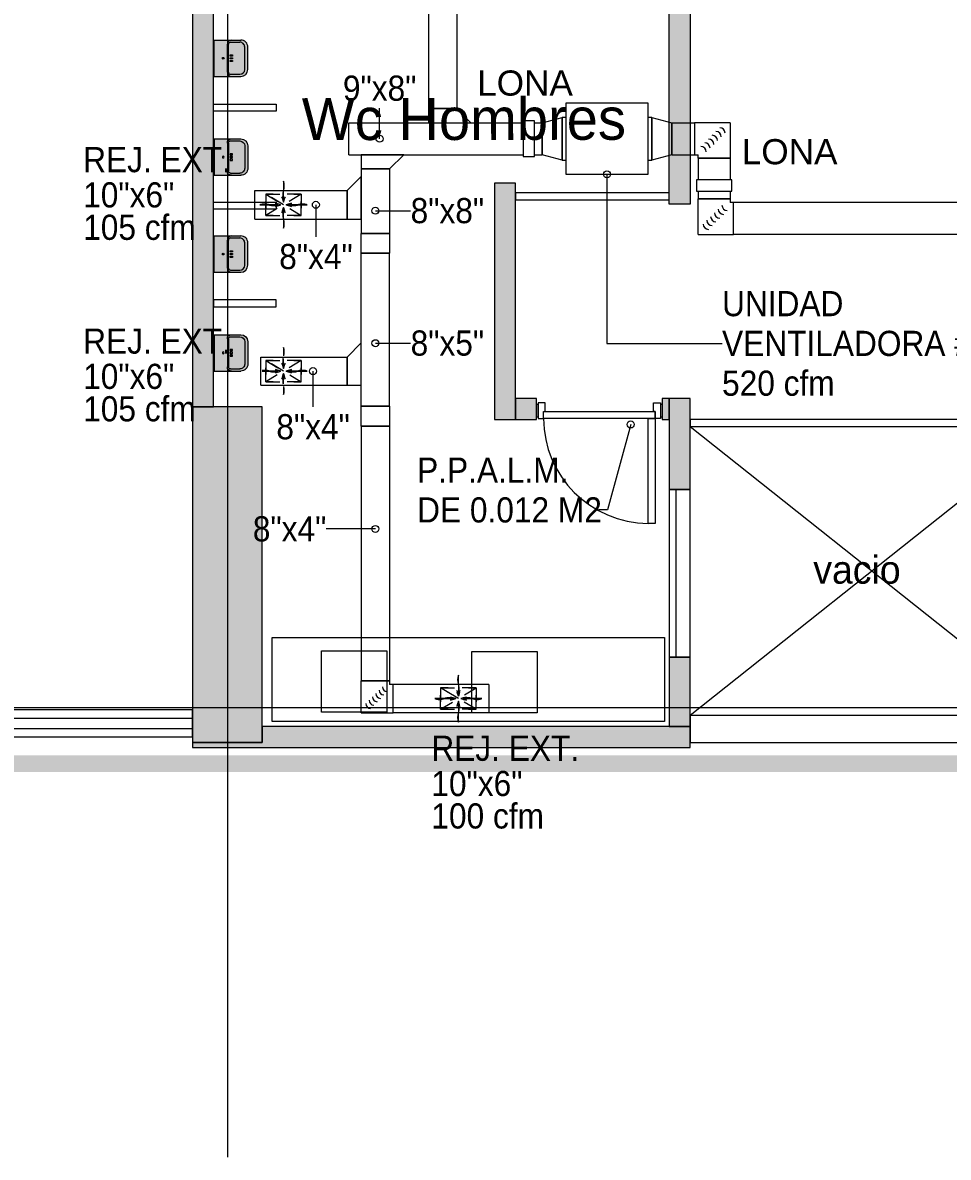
# Model space of a CAD drawing. Header units: metres. Extents: x 31.9 to 124, y -29 to 44.
# Drawn here: x 95.14 to 101.75, y -23.16 to -15.05 of the extents above; entities that cross this region are included whole.
import ezdxf
from ezdxf.enums import TextEntityAlignment as Align

# ---------------------------------------------------------------- set-up
doc = ezdxf.new("R2010")
doc.units = ezdxf.units.M
doc.header["$LTSCALE"] = 100
doc.linetypes.add('HIDDEN JT', pattern=[0.0016, 0.001, -0.0006])
doc.layers.add('A-DETL', color=7, linetype='Continuous', lineweight=9, true_color=0x00a600)
for name, color, linetype, lineweight in [('A-DETL-GENF', 7, 'Continuous', 9), ('A-GENM', 7, 'Continuous', 18), ('ARQ', 8, 'Continuous', 0), ('G-ANNO-TEXT', 7, 'Continuous', 9), ('M-EQPM', 7, 'Continuous', 18), ('M-EQPM-IDEN', 7, 'Continuous', 9), ('M-HVAC-CDFF-IDEN', 7, 'Continuous', 9), ('M-HVAC-DUCT', 7, 'Continuous', 18), ('M-HVAC-DUCT-IDEN', 7, 'Continuous', 9)]:
    doc.layers.add(name, color=color, linetype=linetype, lineweight=lineweight)
doc.styles.add('ROMAN', font='ROMANS', dxfattribs={"width": 1.2})
doc.styles.add('SansSerif', font='SANSS__.TTF', dxfattribs={"width": 0.9, "height": 0.18})
doc.styles.add('SansSerif_2', font='SANSS__.TTF', dxfattribs={"height": 0.18})

# ---------------------------------------------------------------- blocks, each defined once
blk = doc.blocks.new('Est etapa 3 torre')
at = {"layer": 'ARQ'}
h = blk.add_hatch(color=256, dxfattribs=at)
h.paths.add_polyline_path([(1123.5504, -5959.124), (1123.0504, -5959.124), (1123.0504, -5957.624), (1123.5504, -5957.624)])
h.paths.add_polyline_path([(1116.0504, -5959.124), (1115.5504, -5959.124), (1115.5504, -5957.624), (1116.0504, -5957.624)])
h.paths.add_polyline_path([(1139.548, -5959.124), (1139.048, -5959.124), (1139.048, -5957.624), (1139.548, -5957.624)])
h.paths.add_polyline_path([(1132.0504, -5959.124), (1131.5504, -5959.124), (1131.5504, -5957.624), (1132.0504, -5957.624)])
h.paths.add_polyline_path([(1140.048, -5967.6488), (1140.048, -5968.1488), (1138.548, -5968.1488), (1138.548, -5967.6488)])
h.paths.add_polyline_path([(1124.0504, -5967.6488), (1124.0504, -5968.1488), (1122.5504, -5968.1488), (1122.5504, -5967.6488)])
h.paths.add_polyline_path([(1131.0504, -5967.6488), (1131.0504, -5968.1488), (1132.5504, -5968.1488), (1132.5504, -5967.6488)])
h.paths.add_polyline_path([(1115.0504, -5967.6488), (1115.0504, -5968.1488), (1116.5504, -5968.1488), (1116.5504, -5967.6488)])
h.paths.add_polyline_path([(1140.048, -5975.6488), (1140.048, -5976.1488), (1138.548, -5976.1488), (1138.548, -5975.6488)])
h.paths.add_polyline_path([(1124.0504, -5975.6488), (1124.0504, -5976.1488), (1122.5504, -5976.1488), (1122.5504, -5975.6488)])
h.paths.add_polyline_path([(1131.0504, -5975.6488), (1131.0504, -5976.1488), (1132.5504, -5976.1488), (1132.5504, -5975.6488)])
h.paths.add_polyline_path([(1115.0504, -5975.6488), (1115.0504, -5976.1488), (1116.5504, -5976.1488), (1116.5504, -5975.6488)])
h.paths.add_polyline_path([(1140.048, -5985.7488), (1140.048, -5986.2488), (1138.548, -5986.2488), (1138.548, -5985.7488)])
h.paths.add_polyline_path([(1124.0504, -5985.7488), (1124.0504, -5986.2488), (1122.5504, -5986.2488), (1122.5504, -5985.7488)])
h.paths.add_polyline_path([(1131.0504, -5985.7488), (1131.0504, -5986.2488), (1132.5504, -5986.2488), (1132.5504, -5985.7488)])
h.paths.add_polyline_path([(1115.0504, -5985.7488), (1115.0504, -5986.2488), (1116.5504, -5986.2488), (1116.5504, -5985.7488)])
h.paths.add_polyline_path([(1140.048, -5993.7488), (1140.048, -5994.2488), (1138.548, -5994.2488), (1138.548, -5993.7488)])
h.paths.add_polyline_path([(1124.0504, -5993.7488), (1124.0504, -5994.2488), (1122.5504, -5994.2488), (1122.5504, -5993.7488)])
h.paths.add_polyline_path([(1131.0504, -5993.7488), (1131.0504, -5994.2488), (1132.5504, -5994.2488), (1132.5504, -5993.7488)])
h.paths.add_polyline_path([(1115.0504, -5993.7488), (1115.0504, -5994.2488), (1116.5504, -5994.2488), (1116.5504, -5993.7488)])
h.paths.add_polyline_path([(1132.0504, -6003.4264), (1131.5504, -6003.4264), (1131.5504, -6004.9218), (1132.0504, -6004.9218)])
h.paths.add_polyline_path([(1138.1528, -6003.4238), (1139.6528, -6003.4238), (1139.6528, -6003.9238), (1138.1528, -6003.9238)])
h.paths.add_polyline_path([(1116.0504, -6004.9241), (1116.0504, -6003.4241), (1115.5504, -6003.4241), (1115.5504, -6004.9241)])
h.paths.add_polyline_path([(1123.5504, -6004.9241), (1123.5504, -6003.4241), (1123.0504, -6003.4241), (1123.0504, -6004.9241)])
h.paths.add_polyline_path([(1139.048, -6011.9488), (1139.048, -6009.5488), (1139.548, -6009.5488), (1139.548, -6011.9488)])
h.paths.add_polyline_path([(1131.5504, -6009.5488), (1131.5504, -6011.9488), (1132.0504, -6011.9488), (1132.0504, -6009.5488)])
h.paths.add_polyline_path([(1123.0504, -6009.5488), (1123.0504, -6011.9488), (1123.5504, -6011.9488), (1123.5504, -6009.5488)])
h.paths.add_polyline_path([(1116.0504, -6009.5488), (1116.0504, -6011.9488), (1115.5504, -6011.9488), (1115.5504, -6009.5488)])
for p, q in [((1123.3004, -5955.3542), (1123.3004, -6014.9141)), ((1113.5308, -6011.6988), (1145.3332, -6011.6988))]:
    blk.add_line(p, q, dxfattribs=at)
blk.add_lwpolyline([(1123.0504, -6009.5488), (1123.0504, -6011.9488), (1123.5504, -6011.9488), (1123.5504, -6009.5488)], close=True, dxfattribs=at)
blk = doc.blocks.new('P8P1P161')
at = {"layer": 'ARQ'}
h = blk.add_hatch(color=256, dxfattribs=at)
h.dxf.hatch_style = 1
h.paths.add_polyline_path([(-0.13, 0), (0.13, 0), (0.13, -0.08), (-0.13, -0.08)])
h.paths.add_polyline_path([(-0.0063, -0.0641, 1), (0.0063, -0.0641, 1)], flags=16)
h.paths.add_polyline_path([(-0.13, -0.08), (0.13, -0.08), (0.13, -0.1233, 0.414214), (0.1, -0.0933), (-0.1, -0.0933, 0.414214), (-0.13, -0.1233)])
h.paths.add_polyline_path([(-0.1, -0.0933), (0.1, -0.0933, -0.414214), (0.13, -0.1233), (0.13, -0.19, -0.414214), (0.08, -0.24), (-0.08, -0.24, -0.414214), (-0.13, -0.19), (-0.13, -0.1233, -0.414214)])
h.paths.add_polyline_path([(-0.1, -0.1014, 0.414214), (-0.1149, -0.1163), (-0.1149, -0.1829, 0.414214), (-0.08, -0.2178), (0.08, -0.2178, 0.414214), (0.1149, -0.1829), (0.1149, -0.1163, 0.414214), (0.1, -0.1014)], flags=16)
h.paths.add_polyline_path([(-0.024, -0.1136), (-0.024, -0.1304), (-0.016, -0.1304), (-0.016, -0.1136)], flags=0)
h.paths.add_polyline_path([(-0.004, -0.1136), (-0.004, -0.1304), (0.004, -0.1304), (0.004, -0.1136)], flags=0)
h.paths.add_polyline_path([(0.016, -0.1136), (0.016, -0.1304), (0.024, -0.1304), (0.024, -0.1136)], flags=0)
h.paths.add_polyline_path([(-0.1149, -0.1163, -0.414214), (-0.1, -0.1014), (0.1, -0.1014, -0.414214), (0.1149, -0.1163), (0.1149, -0.1829, -0.414214), (0.08, -0.2178), (-0.08, -0.2178, -0.414214), (-0.1149, -0.1829)], flags=0)
h = blk.add_hatch(color=256, dxfattribs=at)
h.dxf.hatch_style = 1
h.paths.add_polyline_path([(-0.1149, -0.1163), (-0.1149, -0.1829, 0.414214), (-0.08, -0.2178), (0.08, -0.2178, 0.414214), (0.1149, -0.1829), (0.1149, -0.1163, 0.414214), (0.1, -0.1014), (-0.1, -0.1014, 0.414214)])
h.paths.add_polyline_path([(0.024, -0.1304), (0.016, -0.1304), (0.016, -0.1136), (0.024, -0.1136)], flags=16)
h.paths.add_polyline_path([(0.004, -0.1304), (-0.004, -0.1304), (-0.004, -0.1136), (0.004, -0.1136)], flags=16)
h.paths.add_polyline_path([(-0.016, -0.1304), (-0.024, -0.1304), (-0.024, -0.1136), (-0.016, -0.1136)], flags=16)
for p, q in [((-0.13, 0), (0.13, 0)), ((-0.13, 0), (-0.13, -0.1233)), ((0.13, 0), (0.13, -0.1233)), ((-0.13, -0.1233), (-0.13, -0.19)), ((-0.1149, -0.1163), (-0.1149, -0.1829)), ((-0.1, -0.0933), (0.1, -0.0933)), ((-0.1, -0.1014), (0.1, -0.1014)), ((-0.024, -0.1304), (-0.024, -0.1136)), ((-0.024, -0.1136), (-0.016, -0.1136)), ((-0.016, -0.1304), (-0.024, -0.1304)), ((-0.016, -0.1136), (-0.016, -0.1304)), ((-0.004, -0.1136), (0.004, -0.1136)), ((-0.004, -0.1304), (-0.004, -0.1136)), ((0.004, -0.1304), (-0.004, -0.1304)), ((0.004, -0.1136), (0.004, -0.1304)), ((0.016, -0.1304), (0.016, -0.1136)), ((0.016, -0.1136), (0.024, -0.1136)), ((0.024, -0.1304), (0.016, -0.1304)), ((0.024, -0.1136), (0.024, -0.1304)), ((0.1149, -0.1163), (0.1149, -0.1829)), ((0.13, -0.1233), (0.13, -0.19)), ((-0.08, -0.2178), (0.08, -0.2178)), ((-0.08, -0.24), (0.08, -0.24))]:
    blk.add_line(p, q, dxfattribs=at)
blk.add_circle((0, -0.0641), 0.00632, dxfattribs=at)
for centre, radius, start, end in [((-0.1, -0.1233), 0.03, 90, 180), ((-0.1, -0.1163), 0.0149, 90, 180), ((0.1, -0.1233), 0.03, 0, 90), ((0.1, -0.1163), 0.0149, 0, 90), ((-0.08, -0.19), 0.05, 180, 270), ((-0.08, -0.1829), 0.0349, 180, 270), ((0.08, -0.1829), 0.0349, 270, 0), ((0.08, -0.19), 0.05, 270, 0)]:
    blk.add_arc(centre, radius, start, end, dxfattribs=at)
at = {"layer": 'ARQ', "style": 'ROMAN', "width": 1.2}
for tag, flags, p in [('CODIN', 3, (0.0177, -0.6472)), ('CODIN0', 1, (-0.032, -0.9754))]:
    blk.add_attdef(tag, text='', height=0.21, dxfattribs=dict(at, flags=flags)).set_placement(p, align=Align.MIDDLE)
blk = doc.blocks.new('P6-7-8')
at = {"layer": 'ARQ', "ltscale": 0.03}
h = blk.add_hatch(color=256, dxfattribs=at)
h.dxf.hatch_style = 1
h.paths.add_polyline_path([(129.3866, -2853.8558), (129.3866, -2854.0058), (129.7348, -2854.0058), (129.7348, -2853.8558)])
h.paths.add_polyline_path([(129.7348, -2853.8558), (129.8848, -2853.8558), (129.8848, -2855.2067), (129.7348, -2855.2067)])
h.paths.add_polyline_path([(132.4463, -2855.3568), (132.4463, -2855.2067), (129.3866, -2855.2064), (129.3866, -2855.3564)])
h.paths.add_polyline_path([(129.0366, -2859.9805), (129.0366, -2855.3558), (128.8866, -2855.3558), (128.8866, -2859.6151), (128.8866, -2859.9805)])
h.paths.add_polyline_path([(132.4462, -2858.5312), (132.2962, -2858.5312), (132.2962, -2855.3568), (132.4462, -2855.3568)])
h.paths.add_polyline_path([(131.046, -2858.3812), (131.0462, -2860.0708), (131.3462, -2860.0708), (131.3462, -2859.9205), (131.1971, -2859.9207), (131.196, -2858.3812)])
h.paths.add_polyline_path([(132.4462, -2859.9205), (132.2962, -2859.9205), (132.2962, -2860.5702), (132.4462, -2860.5702)])
h.paths.add_polyline_path([(132.2463, -2860.0708), (132.2962, -2860.0706), (132.2962, -2859.9205), (132.2463, -2859.9207)])
h.paths.add_polyline_path([(128.8866, -2862.4152), (132.4463, -2862.4152), (132.4463, -2862.2651), (129.3866, -2862.2651), (129.3866, -2862.3806), (128.8866, -2862.3806)])
h.paths.add_polyline_path([(132.2962, -2861.7703), (132.2962, -2862.2651), (132.4463, -2862.2651), (132.4463, -2861.7703)])
h.paths.add_polyline_path([(135.762, -2859.9205), (135.762, -2860.0705), (135.1955, -2860.0705), (135.1955, -2862.4352), (135.0455, -2862.4352), (135.0455, -2859.9205)])
h.paths.add_polyline_path([(138.3144, -2859.9205), (138.3144, -2860.0705), (137.8866, -2860.0705), (137.8866, -2859.9806), (137.3866, -2859.9806), (137.3866, -2860.0705), (136.962, -2860.0705), (136.962, -2859.9205)])
h.paths.add_polyline_path([(135.1955, -2862.4352), (142.2381, -2862.4352), (142.2381, -2862.2825), (135.1955, -2862.2825)])
h.paths.add_polyline_path([(140.5135, -2859.9206), (140.5135, -2860.0706), (139.5144, -2860.0706), (139.5144, -2859.9206)])
h.paths.add_polyline_path([(139.9389, -2862.2825), (140.089, -2862.2825), (140.089, -2860.0706), (139.939, -2860.0706), (139.939, -2860.0686), (139.9389, -2862.2825), (139.9389, -2862.2825)])
h.paths.add_polyline_path([(141.7135, -2859.9206), (141.7135, -2860.0706), (142.2381, -2860.0706), (142.2381, -2862.4352), (142.3882, -2862.4352), (142.3882, -2859.9206)])
h.paths.add_polyline_path([(145.3842, -2862.2806), (149.1854, -2862.2806), (149.1854, -2862.4306), (145.3842, -2862.4306)])
h.paths.add_polyline_path([(144.8341, -2862.4306), (144.8341, -2859.9806), (144.8842, -2859.9806), (144.8842, -2862.3806), (145.3842, -2862.3806), (145.3842, -2862.4306)])
h.paths.add_polyline_path([(148.6195, -2860.7769), (148.6195, -2862.2806), (148.4694, -2862.2806), (148.4694, -2860.7769)])
h.paths.add_polyline_path([(148.6195, -2860.7769), (149.0353, -2860.7769), (149.0353, -2860.9269), (148.6195, -2860.927)])
h.paths.add_polyline_path([(149.1854, -2860.7769), (149.1854, -2862.2806), (149.0354, -2862.2806), (149.0353, -2860.7769)])
h.paths.add_polyline_path([(146.0333, -2858.4611), (149.0353, -2858.461), (149.0353, -2858.6111), (146.0333, -2858.6112)])
h.paths.add_polyline_path([(146.4926, -2857.5198), (146.4926, -2858.461), (146.6427, -2858.461), (146.6427, -2857.5198)])
h.paths.add_polyline_path([(144.8327, -2856.359), (144.8341, -2859.9806), (144.9842, -2859.9806), (144.9828, -2856.359)])
h.paths.add_polyline_path([(145.127, -2858.4611), (144.9836, -2858.4611), (144.9836, -2858.6112), (145.127, -2858.6112)])
h.paths.add_polyline_path([(146.4926, -2856.369), (149.0353, -2856.369), (149.0353, -2856.519), (146.4926, -2856.519)])
h.paths.add_polyline_path([(149.1854, -2856.369), (149.1854, -2857.5723), (149.0354, -2857.5723), (149.0353, -2856.369)])
h.paths.add_polyline_path([(146.4926, -2852.6021), (146.4926, -2854.1615), (146.6427, -2854.1615), (146.6426, -2852.6021)])
h.paths.add_polyline_path([(148.5879, -2852.6043), (146.4926, -2852.6004), (146.4926, -2852.4504), (148.5887, -2852.4545)])
h.paths.add_polyline_path([(148.8053, -2851.006), (140.3375, -2851.0061), (140.3375, -2851.1561), (148.8053, -2851.156)])
h.paths.add_polyline_path([(140.3375, -2853.8568), (140.3379, -2851.1561), (140.4879, -2851.1561), (140.4875, -2853.8567)])
at = {"layer": 'ARQ'}
for p, q in [((132.4463, -2860.1206), (135.0455, -2862.1877)), ((135.0455, -2860.1206), (132.4463, -2862.1877))]:
    blk.add_line(p, q, dxfattribs=at)
at = {"layer": 'ARQ', "ltscale": 5, "const_width": 0.1199}
blk.add_lwpolyline([(117.593, -2808.0556), (149.1854, -2808.0556), (149.1854, -2862.5306), (117.593, -2862.5306)], close=True, dxfattribs=at)
at = {"layer": 'ARQ'}
for points in [[(129.0366, -2859.9805), (129.0366, -2855.3558), (128.8866, -2855.3558), (128.8866, -2859.6151), (128.8866, -2859.6151), (128.8866, -2859.6151), (128.8866, -2859.9805), (128.8866, -2859.9805)], [(132.4462, -2858.5312), (132.2962, -2858.5312), (132.2962, -2855.3568), (132.4462, -2855.3568)], [(129.4865, -2857.8159), (129.4865, -2857.8659), (129.0365, -2857.8659), (129.0365, -2857.8159)], [(131.046, -2858.3812), (131.0462, -2860.0708), (131.1962, -2860.0708), (131.196, -2858.3812)], [(132.2962, -2858.4994), (132.2962, -2858.4494), (131.196, -2858.4494), (131.196, -2858.4994)], [(129.4865, -2858.5159), (129.4865, -2858.5659), (129.0365, -2858.5659), (129.0365, -2858.5159)], [(129.4865, -2859.2659), (129.4865, -2859.2159), (129.0365, -2859.2159), (129.0365, -2859.2659)], [(131.1962, -2860.0708), (131.3462, -2860.0706), (131.3462, -2859.9205), (131.1962, -2859.9207)], [(132.2463, -2860.0708), (132.2962, -2860.0706), (132.2962, -2859.9205), (132.2463, -2859.9207)], [(132.4462, -2859.9205), (132.2962, -2859.9205), (132.2962, -2860.5702), (132.4462, -2860.5702)], [(132.1956, -2860.013), (132.1956, -2860.0637), (131.397, -2860.0637), (131.397, -2860.013)], [(132.1449, -2860.0634), (132.1956, -2860.0634), (132.1956, -2860.8133), (132.1449, -2860.8133)], [(135.0455, -2860.1206), (135.0455, -2860.0706), (132.4463, -2860.0706), (132.4463, -2860.1206)], [(132.4463, -2860.5702), (132.2962, -2860.5702), (132.2962, -2861.7703), (132.4463, -2861.7703)], [(132.3462, -2860.5702), (132.2962, -2860.5702), (132.2962, -2861.7703), (132.3462, -2861.7703)], [(132.2609, -2862.2294), (129.4567, -2862.2294), (129.4567, -2861.6294), (132.2609, -2861.6294)], [(130.2767, -2861.7247), (130.2767, -2862.1625), (129.8096, -2862.1625), (129.8096, -2861.7247)], [(131.3525, -2861.7298), (131.3525, -2862.1677), (130.8854, -2862.1677), (130.8854, -2861.7298)], [(132.2962, -2861.7703), (132.2962, -2862.2651), (132.4463, -2862.2651), (132.4463, -2861.7703)], [(128.8866, -2862.3402), (128.8866, -2862.1473), (121.8863, -2862.1473), (121.8863, -2862.3402)], [(121.8863, -2862.2063), (128.8866, -2862.2063), (128.8866, -2862.2812), (121.8863, -2862.2812)], [(135.0455, -2862.3806), (135.0455, -2862.1877), (132.4463, -2862.1877), (132.4463, -2862.3806)], [(128.8866, -2862.4152), (132.4463, -2862.4152), (132.4463, -2862.2651), (129.3866, -2862.2651), (129.3866, -2862.3806), (128.8866, -2862.3806)]]:
    blk.add_lwpolyline(points, close=True, dxfattribs=at)
for points in [[(131.4097, -2860.013), (131.4097, -2859.9512), (131.359, -2859.9512), (131.359, -2860.0637), (131.397, -2860.0637), (131.397, -2860.013), (131.4097, -2860.013)], [(132.1829, -2860.013), (132.1829, -2859.9512), (132.2336, -2859.9512), (132.2336, -2860.0637), (132.1956, -2860.0637), (132.1956, -2860.013), (132.1829, -2860.013)], [(131.3463, -2860.051), (131.359, -2860.051), (131.359, -2859.9639), (131.3463, -2859.9639)], [(132.2463, -2859.9639), (132.2336, -2859.9639), (132.2336, -2860.051), (132.2463, -2860.051)]]:
    blk.add_lwpolyline(points, dxfattribs=at)
blk.add_arc((132.1507, -2860.0598), 0.7538, 180.29297, 269.55501, dxfattribs=at)
blk.add_blockref('Est etapa 3 torre', (-994.1638, 3149.5683), dxfattribs=at)
at = {"layer": 'ARQ', "extrusion": (0, 0, -1), "xscale": -1, "zscale": -1}
for p, rotation in [((-129.0432, -2857.4877), 269.9999834825436), ((-129.0432, -2857.4877), 269.9999834825435), ((-129.0432, -2858.8877), 269.9999834825435)]:
    blk.add_blockref('P8P1P161', p, dxfattribs=dict(at, rotation=rotation))
at = {"layer": 'ARQ', "extrusion": (0, 0, -1), "zscale": -1}
for p, rotation in [((-129.0432, -2858.1941), 270.0000165174564), ((-129.0432, -2858.1941), 270.0000165174565), ((-129.0432, -2859.5941), 270.0000165174564)]:
    blk.add_blockref('P8P1P161', p, dxfattribs=dict(at, rotation=rotation))
at = {"layer": 'ARQ'}
for s, height, rotation, p in [('Wc Hombres', 0.3, 0.06686, (129.6689, -2858.0731)), ('vacio', 0.2, 359.93314, (133.3258, -2861.244))]:
    blk.add_text(s, height=height, rotation=rotation, dxfattribs=at).set_placement(p)
blk = doc.blocks.new('Cabinet Fan-BCF-1 - BCF-106-1705074-NIVEL 06')
at = {"layer": 'M-EQPM', "color": 1, "true_color": 0xff0000}
for p, q in [((58.5114, -15.6271), (57.9208, -15.6271)), ((57.9208, -15.6271), (57.9208, -16.1351)), ((58.5114, -16.1351), (58.5114, -15.6271)), ((57.8954, -16.0335), (57.8954, -15.7287)), ((57.9208, -15.7287), (57.8954, -15.7287)), ((58.5368, -15.7287), (58.5114, -15.7287)), ((58.5368, -15.7287), (58.5368, -16.0335)), ((57.8954, -16.0335), (57.9208, -16.0335)), ((58.5114, -16.0335), (58.5368, -16.0335)), ((57.9208, -16.1351), (58.5114, -16.1351))]:
    blk.add_line(p, q, dxfattribs=at)
blk = doc.blocks.new('M_Rectangular Transition - Angle - 30 LAMINA-1975978-NIVEL 06')
at = {"layer": 'M-HVAC-DUCT', "color": 3, "true_color": 0x00ff00}
for p, q in [((57.7532, -15.7668), (57.8954, -15.7287)), ((57.8954, -15.7287), (57.8954, -16.0335)), ((57.7532, -15.9954), (57.7532, -15.7668)), ((57.8954, -16.0335), (57.7532, -15.9954))]:
    blk.add_line(p, q, dxfattribs=at)
blk = doc.blocks.new('M_Rectangular Transition - Angle - 10 LAMINA-1976268-NIVEL 06')
at = {"layer": 'M-HVAC-DUCT', "color": 3, "true_color": 0x00ff00}
for p, q in [((0, 0.1016), (0.1441, 0.1016)), ((0, -0.1016), (0, 0.1016)), ((0.1441, 0.1016), (0.1441, -0.1016)), ((0.1441, -0.1016), (0, -0.1016))]:
    blk.add_line(p, q, dxfattribs=at)
blk = doc.blocks.new('Rectangular Tap - ZAPATA - ZAPATA FIBRA DE VIDRIO-1976697-NIVEL 06')
at = {"layer": 'M-HVAC-DUCT', "color": 3, "true_color": 0x00ff00}
for p, q in [((56.939, -15.6652), (57.1422, -15.6652)), ((56.939, -15.6652), (56.939, -15.7668)), ((57.2438, -15.7668), (57.1422, -15.6652)), ((56.939, -15.7668), (57.2438, -15.7668))]:
    blk.add_line(p, q, dxfattribs=at)
blk = doc.blocks.new('Rectangular Elbow - Mitered - Single Thickness Vanes - LAMINA-1975954-NIVEL 06')
at = {"layer": 'A-GENM', "color": 3, "true_color": 0x00ff00}
for centre in [(59.0223, -15.8407), (58.9415, -15.9215), (58.9684, -15.8946), (58.9953, -15.8676), (58.8876, -15.9754), (58.9145, -15.9485)]:
    blk.add_arc(centre, 0.0381, 360, 90, dxfattribs=at)
at = {"layer": 'M-HVAC-DUCT', "color": 3, "true_color": 0x00ff00}
for p, q in [((59.0962, -15.7668), (58.8422, -15.7668)), ((58.8422, -15.7668), (58.8422, -15.9954)), ((59.0962, -15.7668), (59.0962, -16.0208)), ((58.8422, -15.9954), (58.8676, -15.9954)), ((58.8676, -16.0208), (58.8676, -15.9954)), ((59.0962, -16.0208), (58.8676, -16.0208))]:
    blk.add_line(p, q, dxfattribs=at)
blk = doc.blocks.new('M_Rectangular Transition - Angle - 30 LAMINA-2700608-NIVEL 06')
at = {"layer": 'M-HVAC-DUCT', "color": 3, "true_color": 0x00ff00}
for p, q in [((58.5368, -15.7287), (58.679, -15.7668)), ((58.5368, -16.0335), (58.5368, -15.7287)), ((58.679, -15.7668), (58.679, -15.9954)), ((58.679, -15.9954), (58.5368, -16.0335))]:
    blk.add_line(p, q, dxfattribs=at)
blk = doc.blocks.new('Rectangular Elbow - Mitered - Single Thickness Vanes - LAMINA-V90-NIVEL 06')
at = {"layer": 'A-GENM', "color": 3, "true_color": 0x00ff00}
for centre in [(59.0492, -16.3838), (59.0762, -16.3568), (58.9684, -16.4646), (58.9953, -16.4376), (59.0223, -16.4107), (58.9415, -16.4915)]:
    blk.add_arc(centre, 0.0381, 180, 270, dxfattribs=at)
at = {"layer": 'M-HVAC-DUCT', "color": 3, "true_color": 0x00ff00}
for p, q in [((58.8676, -16.3114), (59.0962, -16.3114)), ((58.8676, -16.5654), (58.8676, -16.3114)), ((59.0962, -16.3114), (59.0962, -16.3368)), ((59.1216, -16.3368), (59.0962, -16.3368)), ((59.1216, -16.5654), (59.1216, -16.3368)), ((58.8676, -16.5654), (59.1216, -16.5654))]:
    blk.add_line(p, q, dxfattribs=at)
blk = doc.blocks.new('Rectangular Tap - ZAPATA - ZAPATA FIBRA DE VIDRIO-2713203-NIVEL 06')
at = {"layer": 'M-HVAC-DUCT', "color": 3, "true_color": 0x00ff00}
for p, q in [((56.7638, -15.9954), (56.459, -15.9954)), ((56.459, -15.9954), (56.459, -16.097)), ((56.7638, -15.9954), (56.6622, -16.097)), ((56.6622, -16.097), (56.459, -16.097))]:
    blk.add_line(p, q, dxfattribs=at)
blk = doc.blocks.new('M_Rectangular Transition - Angle - 30 LAMINA-2713191-NIVEL 06')
at = {"layer": 'M-HVAC-DUCT', "color": 3, "true_color": 0x00ff00}
for p, q in [((0, 0.1016), (0.1422, 0.1016)), ((0, -0.1016), (0, 0.1016)), ((0.1422, 0.1016), (0.1422, -0.1016)), ((0.1422, -0.1016), (0, -0.1016))]:
    blk.add_line(p, q, dxfattribs=at)
blk = doc.blocks.new('Rectangular Tap - ZAPATA - ZAPATA FIBRA DE VIDRIO-2713249-NIVEL 06')
at = {"layer": 'M-HVAC-DUCT', "color": 3, "true_color": 0x00ff00}
for p, q in [((56.3574, -16.2522), (56.459, -16.1506)), ((56.459, -16.4554), (56.459, -16.1506)), ((56.3574, -16.4554), (56.3574, -16.2522)), ((56.3574, -16.4554), (56.459, -16.4554))]:
    blk.add_line(p, q, dxfattribs=at)
blk = doc.blocks.new('Rectangular Tap - ZAPATA - ZAPATA FIBRA DE VIDRIO-2713888-NIVEL 06')
at = {"layer": 'M-HVAC-DUCT', "color": 3, "true_color": 0x00ff00}
for p, q in [((0.1016, 0.1), (0, 0.2016)), ((0.1016, -0.1), (0.1016, 0.1)), ((0.1016, -0.1), (0, -0.1))]:
    blk.add_line(p, q, dxfattribs=at)
blk = doc.blocks.new('Lona - Standard-2720916-NIVEL 06')
at = {"layer": 'M-HVAC-DUCT', "color": 30, "true_color": 0xff8000}
for p, q in [((59.1089, -16.1761), (58.8549, -16.1761)), ((58.8549, -16.1761), (58.8549, -16.2561)), ((59.1089, -16.2561), (59.1089, -16.1761)), ((58.8549, -16.2561), (59.1089, -16.2561))]:
    blk.add_line(p, q, dxfattribs=at)
blk = doc.blocks.new('Lona - Standard-V92-NIVEL 06')
at = {"layer": 'M-HVAC-DUCT', "color": 30, "true_color": 0xff8000}
for p, q in [((57.697, -15.7541), (57.617, -15.7541)), ((57.617, -15.7541), (57.617, -16.0081)), ((57.697, -16.0081), (57.697, -15.7541)), ((57.617, -16.0081), (57.697, -16.0081))]:
    blk.add_line(p, q, dxfattribs=at)
blk = doc.blocks.new('Rectangular Elbow - Mitered - Single Thickness Vanes - LAMINA-V94-NIVEL 06')
at = {"layer": 'A-GENM', "color": 3, "true_color": 0x00ff00}
for centre in [(56.5726, -19.8724), (56.5965, -19.8485), (56.6205, -19.8245), (56.6444, -19.8006), (56.5247, -19.9203), (56.5486, -19.8964)]:
    blk.add_arc(centre, 0.0339, 180, 270, dxfattribs=at)
at = {"layer": 'M-HVAC-DUCT', "color": 3, "true_color": 0x00ff00}
for p, q in [((56.459, -19.7574), (56.6622, -19.7574)), ((56.459, -19.986), (56.459, -19.7574)), ((56.6622, -19.7574), (56.6622, -19.7828)), ((56.6876, -19.7828), (56.6622, -19.7828)), ((56.6876, -19.986), (56.6876, -19.7828)), ((56.459, -19.986), (56.6876, -19.986))]:
    blk.add_line(p, q, dxfattribs=at)
blk = doc.blocks.new('REJILLA EXTRACCION - 10_x6_-1975830-NIVEL 06')
at = {"layer": 'A-DETL-GENF', "linetype": 'HIDDEN JT', "true_color": 0x00ff00}
for points in [[(0, 0.1028), (0.0051, 0.1243), (0.0051, 0.1465), (0, 0.168)], [(0, -0.168), (0.0051, -0.1465), (0.0051, -0.1243), (0, -0.1028)]]:
    blk.add_hatch(color=3, dxfattribs=at).paths.add_polyline_path(points)
at = {"layer": 'A-DETL', "color": 3, "linetype": 'HIDDEN JT', "true_color": 0x00ff00}
for p, q in [((0, 0.0375), (0, 0.1028)), ((0.127, 0.0762), (-0.127, 0.0762)), ((-0.127, 0.0762), (-0.127, -0.0762)), ((-0.127, 0.0762), (0.127, -0.0762)), ((-0.0183, 0), (-0.0572, 0.0113)), ((-0.0572, 0.0113), (-0.0378, 0)), ((-0.0378, 0), (-0.0572, -0.0112)), ((-0.0572, -0.0112), (-0.0183, 0)), ((-0.0183, 0), (-0.0443, 0.0075)), ((-0.0443, -0.0075), (-0.0183, 0)), ((0, 0.0375), (-0.0112, 0.057)), ((-0.0112, 0.057), (0, 0.018)), ((-0.0075, 0.044), (0, 0.018)), ((0, 0.018), (0.0113, 0.057)), ((0.0113, 0.057), (0, 0.0375)), ((0, 0.018), (0.0075, 0.044)), ((0.0572, 0.0113), (0.0183, 0)), ((0.0183, 0), (0.0443, 0.0075)), ((0.0443, -0.0075), (0.0183, 0)), ((0.0183, 0), (0.0572, -0.0112)), ((0.0378, 0), (0.0572, 0.0113)), ((0.0572, -0.0112), (0.0378, 0)), ((0.127, -0.0762), (0.127, 0.0762)), ((-0.1683, 0), (-0.103, 0)), ((-0.127, -0.0762), (0.127, -0.0762)), ((-0.0378, 0), (-0.103, 0)), ((0, -0.018), (-0.0112, -0.057)), ((-0.0112, -0.057), (0, -0.0375)), ((-0.0075, -0.044), (0, -0.018)), ((0, -0.018), (0.0075, -0.044)), ((0.0113, -0.057), (0, -0.018)), ((0, -0.1028), (0, -0.0375)), ((0, -0.0375), (0.0113, -0.057)), ((0.103, 0), (0.0378, 0)), ((0.103, 0), (0.1683, 0))]:
    blk.add_line(p, q, dxfattribs=at)
for centre, start, end in [((0.0903, 0.0701), 160.13049, 199.86951), ((-0.1356, -0.0903), 70.13049, 109.86951), ((0.1356, -0.0903), 70.13049, 109.86951), ((-0.0704, 0.0903), 250.13049, 289.86951), ((0.0903, -0.0701), 160.13049, 199.86951), ((0.0704, 0.0903), 250.13049, 289.86951)]:
    blk.add_arc(centre, 0.096, start, end, dxfattribs=at)
at = {"layer": 'A-DETL-GENF', "color": 3, "true_color": 0x00ff00}
for p, q in [((0, 0.168), (0, 0.1028)), ((0, -0.1028), (0, -0.168))]:
    blk.add_line(p, q, dxfattribs=at)
for centre in [(-0.0903, 0.1354), (-0.0903, -0.1354)]:
    blk.add_arc(centre, 0.096, 340.13049, 19.86951, dxfattribs=at)
blk = doc.blocks.new('REJILLA EXTRACCION - 10_x6_-V77-NIVEL 06')
at = {"layer": 'A-DETL-GENF', "linetype": 'HIDDEN JT', "true_color": 0x00ff00}
for points in [[(0, 0.1028), (0.0051, 0.1243), (0.0051, 0.1465), (0, 0.168)], [(-0.0006, 0.1), (0, 0.1), (0, 0.1028)], [(-0.1683, 0), (-0.1627, 0), (-0.1627, 0.0013)], [(0, -0.168), (0.0051, -0.1465), (0.0051, -0.1243), (0, -0.1028)]]:
    blk.add_hatch(color=3, dxfattribs=at).paths.add_polyline_path(points)
at = {"layer": 'A-DETL', "color": 3, "linetype": 'HIDDEN JT', "true_color": 0x00ff00}
for p, q in [((0, 0.0375), (0, 0.09)), ((0.127, 0.0762), (-0.127, 0.0762)), ((-0.127, 0.0762), (-0.127, -0.0762)), ((-0.127, 0.0762), (0.127, -0.0762)), ((-0.0183, 0), (-0.0572, 0.0113)), ((-0.0572, 0.0113), (-0.0378, 0)), ((-0.0378, 0), (-0.0572, -0.0112)), ((-0.0572, -0.0112), (-0.0183, 0)), ((-0.0183, 0), (-0.0443, 0.0075)), ((-0.0443, -0.0075), (-0.0183, 0)), ((0, 0.0375), (-0.0112, 0.057)), ((-0.0112, 0.057), (0, 0.018)), ((-0.0075, 0.044), (0, 0.018)), ((0, 0.018), (0.0113, 0.057)), ((0.0113, 0.057), (0, 0.0375)), ((0, 0.018), (0.0075, 0.044)), ((0.0572, 0.0113), (0.0183, 0)), ((0.0183, 0), (0.0443, 0.0075)), ((0.0443, -0.0075), (0.0183, 0)), ((0.0183, 0), (0.0572, -0.0112)), ((0.0378, 0), (0.0572, 0.0113)), ((0.0572, -0.0112), (0.0378, 0)), ((0.127, -0.0762), (0.127, 0.0762)), ((-0.1527, 0), (-0.103, 0)), ((-0.127, -0.0762), (0.127, -0.0762)), ((-0.0378, 0), (-0.103, 0)), ((0, -0.018), (-0.0112, -0.057)), ((-0.0112, -0.057), (0, -0.0375)), ((-0.0075, -0.044), (0, -0.018)), ((0, -0.018), (0.0075, -0.044)), ((0.0113, -0.057), (0, -0.018)), ((0, -0.09), (0, -0.0375)), ((0, -0.0375), (0.0113, -0.057)), ((0.103, 0), (0.0378, 0)), ((0.103, 0), (0.1683, 0))]:
    blk.add_line(p, q, dxfattribs=at)
for centre, start, end in [((0.0903, 0.0701), 167.96666, 199.86951), ((-0.1356, -0.0903), 70.13049, 100.32698), ((0.1356, -0.0903), 70.13049, 109.86951), ((-0.0704, 0.0903), 250.13049, 289.86951), ((0.0903, -0.0701), 160.13049, 192.03328), ((0.0704, 0.0903), 250.13049, 289.86951)]:
    blk.add_arc(centre, 0.096, start, end, dxfattribs=at)
at = {"layer": 'A-DETL-GENF', "color": 3, "true_color": 0x00ff00}
for p, q in [((0, 0.168), (0, 0.11)), ((0, -0.11), (0, -0.168))]:
    blk.add_line(p, q, dxfattribs=at)
for centre, start, end in [((-0.0903, 0.1354), 344.58448, 19.86951), ((-0.0903, -0.1354), 340.13049, 15.41557)]:
    blk.add_arc(centre, 0.096, start, end, dxfattribs=at)
blk = doc.blocks.new('M_Rectangular Takeoff - LAMINA-1976854-NIVEL 06')
at = {"layer": 'A-DETL', "color": 3, "linetype": 'HIDDEN JT', "true_color": 0x00ff00}
for p, q in [((56.0303, -17.4667), (55.7763, -17.4667)), ((55.7763, -17.4667), (55.7763, -17.6191)), ((56.0303, -17.6191), (56.0303, -17.4667)), ((55.7763, -17.6191), (56.0303, -17.6191))]:
    blk.add_line(p, q, dxfattribs=at)
blk = doc.blocks.new('REJILLA EXTRACCION - 10_x6_-V93-NIVEL 06')
at = {"layer": 'A-DETL-GENF', "linetype": 'HIDDEN JT', "true_color": 0x00ff00}
for points in [[(0, 0.168), (0, 0.1028), (0.0051, 0.1243), (0.0051, 0.1465)], [(0, -0.1028), (0, -0.168), (0.0051, -0.1465), (0.0051, -0.1243)]]:
    blk.add_hatch(color=3, dxfattribs=at).paths.add_polyline_path(points)
at = {"layer": 'A-DETL', "color": 3, "linetype": 'HIDDEN JT', "true_color": 0x00ff00}
for p, q in [((0, 0.0375), (0, 0.1028)), ((0.127, 0.0762), (-0.127, 0.0762)), ((-0.127, 0.0762), (-0.127, -0.0762)), ((-0.127, 0.0762), (0.127, -0.0762)), ((-0.0183, 0), (-0.0572, 0.0113)), ((-0.0572, 0.0113), (-0.0378, 0)), ((-0.0378, 0), (-0.0572, -0.0112)), ((-0.0572, -0.0112), (-0.0183, 0)), ((-0.0183, 0), (-0.0443, 0.0075)), ((-0.0443, -0.0075), (-0.0183, 0)), ((0, 0.0375), (-0.0112, 0.057)), ((-0.0112, 0.057), (0, 0.018)), ((-0.0075, 0.044), (0, 0.018)), ((0, 0.018), (0.0113, 0.057)), ((0.0113, 0.057), (0, 0.0375)), ((0, 0.018), (0.0075, 0.044)), ((0.0572, 0.0113), (0.0183, 0)), ((0.0183, 0), (0.0443, 0.0075)), ((0.0443, -0.0075), (0.0183, 0)), ((0.0183, 0), (0.0572, -0.0112)), ((0.0378, 0), (0.0572, 0.0113)), ((0.0572, -0.0112), (0.0378, 0)), ((0.127, -0.0762), (0.127, 0.0762)), ((-0.1683, 0), (-0.103, 0)), ((-0.127, -0.0762), (0.127, -0.0762)), ((-0.0378, 0), (-0.103, 0)), ((0, -0.018), (-0.0112, -0.057)), ((-0.0112, -0.057), (0, -0.0375)), ((-0.0075, -0.044), (0, -0.018)), ((0, -0.018), (0.0075, -0.044)), ((0.0113, -0.057), (0, -0.018)), ((0, -0.1028), (0, -0.0375)), ((0, -0.0375), (0.0113, -0.057)), ((0.103, 0), (0.0378, 0)), ((0.103, 0), (0.1683, 0))]:
    blk.add_line(p, q, dxfattribs=at)
for centre, start, end in [((0.0903, 0.0701), 160.13049, 199.86951), ((-0.1356, -0.0903), 70.13049, 109.86951), ((0.1356, -0.0903), 70.13049, 109.86951), ((-0.0704, 0.0903), 250.13049, 289.86951), ((0.0903, -0.0701), 160.13049, 199.86951), ((0.0704, 0.0903), 250.13049, 289.86951)]:
    blk.add_arc(centre, 0.096, start, end, dxfattribs=at)
at = {"layer": 'A-DETL-GENF', "color": 3, "true_color": 0x00ff00}
for p, q in [((0, 0.168), (0, 0.1028)), ((0, -0.1028), (0, -0.168))]:
    blk.add_line(p, q, dxfattribs=at)
for centre in [(-0.0903, 0.1354), (-0.0903, -0.1354)]:
    blk.add_arc(centre, 0.096, 340.13049, 19.86951, dxfattribs=at)

msp = doc.modelspace()

# ---------------------------------------------------------------- linework, layer by layer
at = {"layer": 'A-DETL', "color": 3, "linetype": 'HIDDEN JT', "true_color": 0x00ff00}
for p, q in [((96.8749, -16.43), (96.8749, -16.2776)), ((96.8749, -16.2776), (97.1289, -16.2776)), ((97.1289, -16.2776), (96.8749, -16.43)), ((97.0019, -16.3538), (96.8749, -16.2776)), ((97.1289, -16.2776), (97.1289, -16.43)), ((97.1289, -16.43), (96.8749, -16.43)), ((96.8749, -17.6191), (96.8749, -17.4667)), ((96.8749, -17.4667), (97.1289, -17.4667)), ((97.1289, -17.4667), (96.8749, -17.6191)), ((97.0019, -17.5429), (96.8749, -17.4667)), ((97.1289, -17.4667), (97.1289, -17.6191)), ((97.1289, -17.6191), (96.8749, -17.6191)), ((98.1249, -19.8082), (98.3789, -19.8082)), ((98.1249, -19.9606), (98.1249, -19.8082)), ((98.1249, -19.9606), (98.3789, -19.8082)), ((98.2519, -19.8844), (98.1249, -19.8082)), ((98.3789, -19.8082), (98.3789, -19.9606)), ((98.3789, -19.9606), (98.1249, -19.9606))]:
    msp.add_line(p, q, dxfattribs=at)
at = {"layer": 'G-ANNO-TEXT'}
for p, q in [((99.484, -17.9241), (99.3182, -18.5351)), ((99.3182, -18.5351), (99.255, -18.5351))]:
    msp.add_line(p, q, dxfattribs=at)
msp.add_circle((99.484, -17.9241), 0.025, dxfattribs=at)
at = {"layer": 'M-EQPM-IDEN'}
for p, q in [((99.3146, -16.1351), (99.3146, -17.3451)), ((99.3146, -17.3451), (100.1373, -17.3451))]:
    msp.add_line(p, q, dxfattribs=at)
msp.add_circle((99.3146, -16.1351), 0.025, dxfattribs=at)
at = {"layer": 'M-HVAC-DUCT', "color": 3, "true_color": 0x00ff00}
for p, q in [((98.0375, -14.0915), (98.0375, -15.6652)), ((98.2407, -14.0915), (98.2407, -15.6652)), ((98.2407, -15.6652), (98.0375, -15.6652)), ((97.4696, -15.9954), (97.4696, -15.7668)), ((97.4696, -15.7668), (98.7155, -15.7668)), ((98.7155, -15.7668), (98.7155, -15.9954)), ((98.7955, -15.9954), (98.7955, -15.7668)), ((98.7955, -15.7668), (98.8518, -15.7668)), ((98.8518, -15.7668), (98.8518, -15.9954)), ((99.7775, -15.9954), (99.7775, -15.7668)), ((99.7775, -15.7668), (99.9407, -15.7668)), ((99.9407, -15.7668), (99.9407, -15.9954)), ((97.4696, -15.9954), (98.7155, -15.9954)), ((98.7955, -15.9954), (98.8518, -15.9954)), ((99.7775, -15.9954), (99.9407, -15.9954)), ((99.9661, -16.0208), (100.1947, -16.0208)), ((99.9661, -16.0208), (99.9661, -16.1761)), ((100.1947, -16.0208), (100.1947, -16.1761)), ((97.5575, -16.097), (97.7607, -16.097)), ((97.5575, -16.097), (97.5575, -16.5578)), ((97.7607, -16.097), (97.7607, -16.5578)), ((100.1947, -16.1761), (99.9661, -16.1761)), ((96.7975, -16.4554), (96.7975, -16.2522)), ((96.7975, -16.2522), (97.4559, -16.2522)), ((97.4559, -16.2522), (97.4559, -16.4554)), ((99.9661, -16.2561), (100.1947, -16.2561)), ((99.9661, -16.2561), (99.9661, -16.3114)), ((100.1947, -16.2561), (100.1947, -16.3114)), ((100.1947, -16.3114), (99.9661, -16.3114)), ((100.2201, -16.5654), (100.2201, -16.3368)), ((111.1439, -16.3368), (100.2201, -16.3368)), ((96.7975, -16.4554), (97.4559, -16.4554)), ((97.7607, -16.5578), (97.5575, -16.5578)), ((111.1439, -16.5654), (100.2201, -16.5654)), ((97.5575, -16.7), (97.7607, -16.7)), ((97.5575, -17.7926), (97.5575, -16.7)), ((97.7607, -17.7926), (97.7607, -16.7)), ((96.8391, -17.6429), (96.8391, -17.4429)), ((96.8391, -17.4429), (97.4559, -17.4429)), ((97.4559, -17.4429), (97.4559, -17.6429)), ((96.8391, -17.6429), (97.4559, -17.6429)), ((97.7607, -17.7926), (97.5575, -17.7926)), ((97.5575, -17.9366), (97.7607, -17.9366)), ((97.5575, -17.9366), (97.5575, -19.7574)), ((97.7607, -17.9366), (97.7607, -19.7574)), ((97.7607, -19.7574), (97.5575, -19.7574)), ((97.7861, -19.986), (97.7861, -19.7828)), ((98.4691, -19.7828), (97.7861, -19.7828)), ((98.4691, -19.7828), (98.4691, -19.986)), ((98.4691, -19.986), (97.7861, -19.986))]:
    msp.add_line(p, q, dxfattribs=at)
at = {"layer": 'M-HVAC-DUCT-IDEN'}
for p, q in [((97.6884, -15.8811), (97.6884, -15.6631)), ((97.233, -16.3538), (97.233, -16.582)), ((97.6591, -16.396), (97.9107, -16.396)), ((97.6591, -17.343), (97.9107, -17.343)), ((97.2125, -17.5429), (97.2125, -17.799)), ((97.6591, -18.6714), (97.3063, -18.6714))]:
    msp.add_line(p, q, dxfattribs=at)
for centre in [(97.6884, -15.8811), (97.233, -16.3538), (97.6591, -16.396), (97.6591, -17.343), (97.2125, -17.5429), (97.6591, -18.6714)]:
    msp.add_circle(centre, 0.025, dxfattribs=at)

# ---------------------------------------------------------------- block references
at = {"layer": 'A-DETL', "color": 3, "linetype": 'HIDDEN JT', "true_color": 0x00ff00}
for name, p, rotation in [('REJILLA EXTRACCION - 10_x6_-1975830-NIVEL 06', (97.0019, -16.3538), 1.633365160294388e-05), ('REJILLA EXTRACCION - 10_x6_-V77-NIVEL 06', (97.0019, -17.5429), 1.633365160294388e-05), ('REJILLA EXTRACCION - 10_x6_-V93-NIVEL 06', (98.2519, -19.8844), 180.0000163559501)]:
    msp.add_blockref(name, p, dxfattribs=dict(at, rotation=rotation))
msp.add_blockref('M_Rectangular Takeoff - LAMINA-1976854-NIVEL 06', (41.0985, 0), dxfattribs=at)
at = {"layer": 'ARQ', "linetype": 'Continuous'}
msp.add_blockref('P6-7-8', (-32.5363, 2842.1819), dxfattribs=at)
at = {"layer": 'M-EQPM', "color": 1, "true_color": 0xff0000}
msp.add_blockref('Cabinet Fan-BCF-1 - BCF-106-1705074-NIVEL 06', (41.0985, 0), dxfattribs=at)
at = {"layer": 'M-HVAC-DUCT', "color": 3, "true_color": 0x00ff00}
for name in ['Rectangular Tap - ZAPATA - ZAPATA FIBRA DE VIDRIO-1976697-NIVEL 06', 'M_Rectangular Transition - Angle - 30 LAMINA-1975978-NIVEL 06', 'M_Rectangular Transition - Angle - 30 LAMINA-2700608-NIVEL 06', 'Rectangular Elbow - Mitered - Single Thickness Vanes - LAMINA-1975954-NIVEL 06', 'Rectangular Tap - ZAPATA - ZAPATA FIBRA DE VIDRIO-2713203-NIVEL 06', 'Rectangular Tap - ZAPATA - ZAPATA FIBRA DE VIDRIO-2713249-NIVEL 06', 'Rectangular Elbow - Mitered - Single Thickness Vanes - LAMINA-V90-NIVEL 06', 'Rectangular Elbow - Mitered - Single Thickness Vanes - LAMINA-V94-NIVEL 06']:
    msp.add_blockref(name, (41.0985, 0), dxfattribs=at)
at = {"layer": 'M-HVAC-DUCT', "color": 30, "true_color": 0xff8000}
for name in ['Lona - Standard-V92-NIVEL 06', 'Lona - Standard-2720916-NIVEL 06']:
    msp.add_blockref(name, (41.0985, 0), dxfattribs=at)
at = {"layer": 'M-HVAC-DUCT', "color": 3, "true_color": 0x00ff00, "rotation": 90}
for name, p in [('M_Rectangular Transition - Angle - 30 LAMINA-2713191-NIVEL 06', (97.6591, -16.7)), ('M_Rectangular Transition - Angle - 10 LAMINA-1976268-NIVEL 06', (97.6591, -17.9366))]:
    msp.add_blockref(name, p, dxfattribs=at)
at = {"layer": 'M-HVAC-DUCT', "color": 3, "true_color": 0x00ff00, "extrusion": (0, 0, -1)}
msp.add_blockref('Rectangular Tap - ZAPATA - ZAPATA FIBRA DE VIDRIO-2713888-NIVEL 06', (-97.5575, -17.5429), dxfattribs=at)

# ---------------------------------------------------------------- texts
at = {"layer": 'G-ANNO-TEXT', "char_height": 0.18, "attachment_point": 1, "style": 'SansSerif'}
for s, insert, width in [('P.P.A.L.M.', (97.9572, -18.1607), 1.277088), ('DE 0.012 M2', (97.9572, -18.4451), 1.572911)]:
    msp.add_mtext(s, dxfattribs=dict(at, insert=insert, width=width))
at = {"layer": 'M-EQPM-IDEN', "char_height": 0.18, "attachment_point": 1, "style": 'SansSerif'}
for s, insert, width in [('UNIDAD', (100.1373, -16.9701), 1.031772), ('VENTILADORA #P6-1', (100.1373, -17.2545), 2.69848), ('520 cfm', (100.1373, -17.539), 0.95962)]:
    msp.add_mtext(s, dxfattribs=dict(at, insert=insert, width=width))
at = {"layer": 'M-HVAC-CDFF-IDEN', "char_height": 0.18, "attachment_point": 1, "style": 'SansSerif'}
for s, insert, width in [('REJ. EXT.', (95.5696, -15.9406), 1.255443), ('10"x6"', (95.5696, -16.1926), 0.77924), ('105 cfm', (95.5696, -16.4244), 0.95962), ('REJ. EXT.', (95.5696, -17.2381), 1.255443), ('10"x6"', (95.5696, -17.4901), 0.77924), ('105 cfm', (95.5696, -17.722), 0.95962), ('REJ. EXT.', (98.059, -20.1493), 1.255443), ('10"x6"', (98.059, -20.4013), 0.77924), ('100 cfm', (98.059, -20.6332), 0.95962)]:
    msp.add_mtext(s, dxfattribs=dict(at, insert=insert, width=width))
at = {"layer": 'M-HVAC-DUCT-IDEN', "char_height": 0.18, "attachment_point": 1}
for s, insert, width, style in [('LONA', (98.386, -15.393), 0.817721, 'SansSerif_2'), ('9"x8"', (97.4265, -15.4296), 0.627721, 'SansSerif'), ('LONA', (100.278, -15.8839), 0.817721, 'SansSerif_2'), ('8"x8"', (97.9107, -16.3051), 0.627721, 'SansSerif'), ('8"x4"', (96.9711, -16.6335), 0.627721, 'SansSerif'), ('8"x5"', (97.9107, -17.252), 0.627721, 'SansSerif'), ('8"x4"', (96.9506, -17.8505), 0.627721, 'SansSerif'), ('8"x4"', (96.7825, -18.5804), 0.627721, 'SansSerif')]:
    msp.add_mtext(s, dxfattribs=dict(at, insert=insert, width=width, style=style))

doc.saveas('drawing.dxf')
